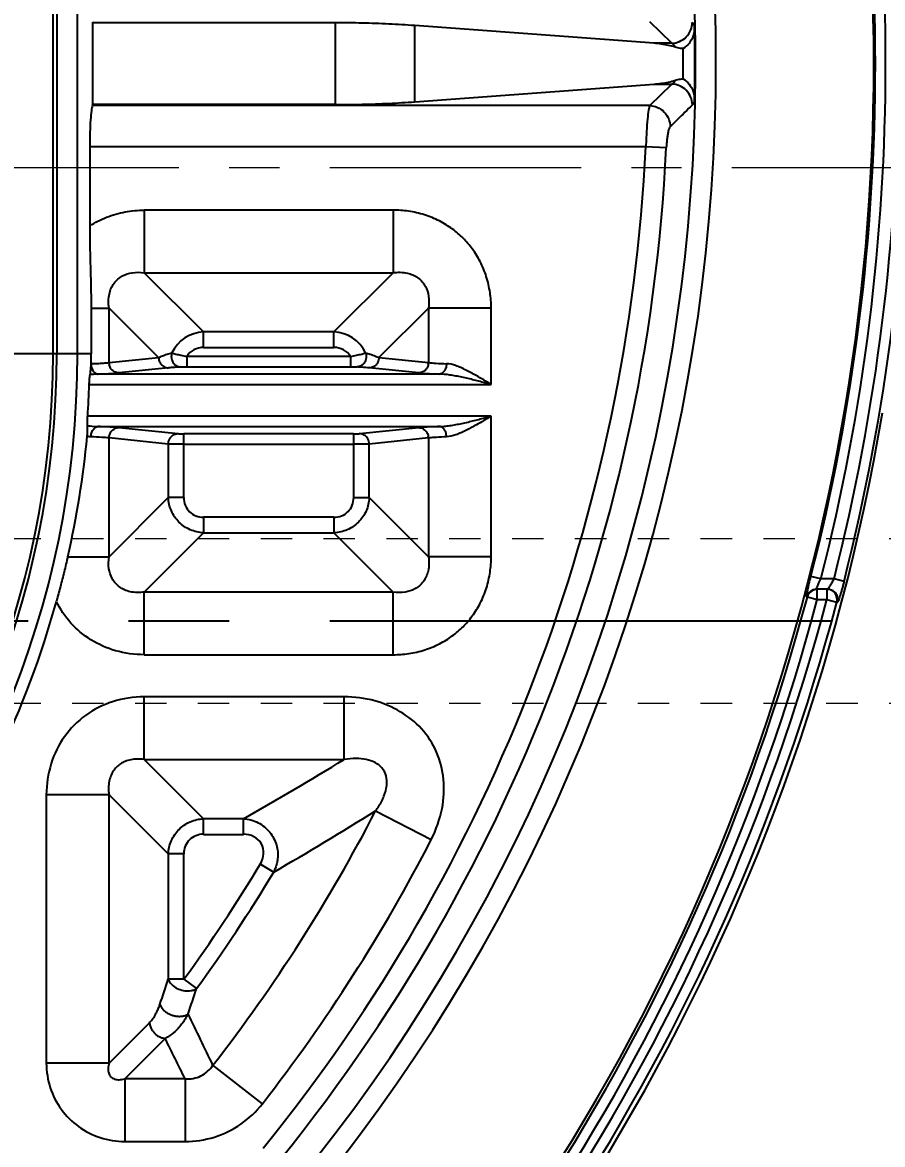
# Model space of a CAD drawing. Header units: millimetres. Extents: x 3054 to 4939, y -1170 to 130.
# Drawn here: x 4551.9 to 4593.7, y -252.5 to -198 of the extents above; entities that cross this region are included whole.
import ezdxf

# ---------------------------------------------------------------- set-up
doc = ezdxf.new("R2010")
doc.units = ezdxf.units.MM
doc.header["$LTSCALE"] = 16.335
doc.header["$PDMODE"] = 3
doc.header["$PDSIZE"] = 0.3125
doc.linetypes.add('CENTER', pattern=[0.6, 0.375, -0.075, 0.075, -0.075])
doc.linetypes.add('HIDDEN', pattern=[0.2, 0.1, -0.1])
doc.layers.get('0').update_dxf_attribs({"linetype": 'CONTINUOUS'})
doc.layers.get('Defpoints').update_dxf_attribs({"linetype": 'CONTINUOUS'})
doc.layers.add('21', color=7, linetype='CONTINUOUS')
doc.layers.add('center', color=1, linetype='CENTER', lineweight=9)
doc.layers.add('cool', color=153, linetype='HIDDEN', lineweight=9)
doc.styles.get("Standard").update_dxf_attribs({"font": 'txt', "width": 0.8})
doc.dimstyles.get("Standard").update_dxf_attribs({"dimtxt": 0.15625, "dimasz": 0.1875, "dimexe": 0.125, "dimexo": 0.0625, "dimtad": 0, "dimtih": 1, "dimtoh": 1, "dimdsep": 46, "dimtxsty": 'Standard', "dimcen": 0.09, "dimadec": 0, "dimazin": 0, "dimtp": 0.01, "dimtm": 0.01, "dimtfac": 1, "dimtofl": 0, "dimtmove": 0, "dimatfit": 3, "dimfxl": 0, "dimtolj": 1, "dimarcsym": 0})

# ---------------------------------------------------------------- blocks, each defined once
blk = doc.blocks.new('*D330')
at = {"color": 4, "lineweight": -2}
blk.add_line((4629.211, -227.077), (4661.185, -227.077), dxfattribs=at)
at = {"layer": 'Defpoints', "color": 0}
for p in [(4492.764, -205.077), (4629.211, -227.077), (4661.185, -227.077)]:
    blk.add_point(p, dxfattribs=at)
at = {"color": 6, "insert": (4668.518, -227.077), "char_height": 5, "attachment_point": 5}
blk.add_mtext('\\A1;22.00', dxfattribs=at)
blk = doc.blocks.new('*D331')
at = {"color": 4, "lineweight": -2}
blk.add_line((4632.838, -262.077), (4661.185, -262.077), dxfattribs=at)
at = {"layer": 'Defpoints', "color": 0}
for p in [(4492.764, -205.077), (4632.838, -262.077), (4661.185, -262.077)]:
    blk.add_point(p, dxfattribs=at)
at = {"color": 6, "insert": (4668.518, -262.077), "char_height": 5, "attachment_point": 5}
blk.add_mtext('\\A1;57.00', dxfattribs=at)
blk = doc.blocks.new('*D332')
at = {"color": 4, "lineweight": -2}
for p, q in [((4553.348, -286.835), (4641.185, -286.835)), ((4641.185, -286.835), (4651.185, -286.865)), ((4651.185, -286.865), (4661.185, -286.865))]:
    blk.add_line(p, q, dxfattribs=at)
at = {"layer": 'Defpoints', "color": 0}
for p in [(4492.764, -205.077), (4553.348, -286.835), (4661.185, -286.865)]:
    blk.add_point(p, dxfattribs=at)
at = {"color": 6, "insert": (4668.518, -286.865), "char_height": 5, "attachment_point": 5}
blk.add_mtext('\\A1;81.76', dxfattribs=at)
blk = doc.blocks.new('*D333')
at = {"color": 4, "lineweight": -2}
blk.add_line((4588.159, -303.077), (4661.185, -303.077), dxfattribs=at)
at = {"layer": 'Defpoints', "color": 0}
for p in [(4492.764, -205.077), (4588.159, -303.077), (4661.185, -303.077)]:
    blk.add_point(p, dxfattribs=at)
at = {"color": 6, "insert": (4668.518, -303.077), "char_height": 5, "attachment_point": 5}
blk.add_mtext('\\A1;98.00', dxfattribs=at)
blk = doc.blocks.new('*D334')
at = {"color": 4, "lineweight": -2}
blk.add_line((4619.098, -323.077), (4661.185, -323.077), dxfattribs=at)
at = {"layer": 'Defpoints', "color": 0}
for p in [(4492.764, -205.077), (4619.098, -323.077), (4661.185, -323.077)]:
    blk.add_point(p, dxfattribs=at)
at = {"color": 6, "insert": (4669.185, -323.077), "char_height": 5, "attachment_point": 5}
blk.add_mtext('\\A1;118.00', dxfattribs=at)
blk = doc.blocks.new('*D336')
at = {"color": 4, "lineweight": -2}
blk.add_line((4621.264, -318.739), (4621.264, -368.573), dxfattribs=at)
at = {"layer": 'Defpoints', "color": 0}
for p in [(4492.764, -205.077), (4621.264, -318.739), (4621.264, -368.573)]:
    blk.add_point(p, dxfattribs=at)
at = {"color": 6, "insert": (4621.264, -377.573), "char_height": 5, "attachment_point": 5, "rotation": 90}
blk.add_mtext('\\A1;128.50', dxfattribs=at)
blk = doc.blocks.new('*D337')
at = {"color": 4, "lineweight": -2}
for p, q in [((4598.716, -49.248), (4598.716, -39.248)), ((4598.263, -59.248), (4598.716, -49.248)), ((4598.263, -198.122), (4598.263, -59.248))]:
    blk.add_line(p, q, dxfattribs=at)
at = {"layer": 'Defpoints', "color": 0}
for p in [(4598.716, -39.248), (4598.263, -198.122), (4492.764, -205.077)]:
    blk.add_point(p, dxfattribs=at)
at = {"color": 6, "insert": (4598.716, -30.581), "char_height": 5, "attachment_point": 5, "rotation": 90}
blk.add_mtext('\\A1;105.50', dxfattribs=at)
blk = doc.blocks.new('*D338')
at = {"color": 4, "lineweight": -2}
blk.add_line((4621.264, -84.428), (4621.264, -39.248), dxfattribs=at)
at = {"layer": 'Defpoints', "color": 0}
for p in [(4621.264, -39.248), (4621.264, -84.428), (4492.764, -205.077)]:
    blk.add_point(p, dxfattribs=at)
at = {"color": 6, "insert": (4621.264, -30.248), "char_height": 5, "attachment_point": 5, "rotation": 90}
blk.add_mtext('\\A1;128.50', dxfattribs=at)
blk = doc.blocks.new('*D325')
at = {"color": 4, "lineweight": -2}
blk.add_line((4624.779, -87.077), (4659.37, -87.077), dxfattribs=at)
at = {"layer": 'Defpoints', "color": 0}
for p in [(4624.779, -87.077), (4659.37, -87.077), (4492.764, -205.077)]:
    blk.add_point(p, dxfattribs=at)
at = {"color": 6, "insert": (4667.37, -87.077), "char_height": 5, "attachment_point": 5}
blk.add_mtext('\\A1;118.00', dxfattribs=at)
blk = doc.blocks.new('*D339')
at = {"color": 4, "lineweight": -2}
blk.add_line((4647.363, -145.076), (4659.37, -145.076), dxfattribs=at)
at = {"layer": 'Defpoints', "color": 0}
for p in [(4647.363, -145.076), (4659.37, -145.076), (4492.764, -205.077)]:
    blk.add_point(p, dxfattribs=at)
at = {"color": 6, "insert": (4666.37, -145.076), "char_height": 5, "attachment_point": 5}
blk.add_mtext('\\A1;60.00', dxfattribs=at)
blk = doc.blocks.new('*D360')
at = {"color": 4, "lineweight": -2}
for p, q in [((4640.417, -200.047), (4650.417, -196.009)), ((4650.417, -196.009), (4660.417, -196.009)), ((4600.07, -200.047), (4640.417, -200.047))]:
    blk.add_line(p, q, dxfattribs=at)
at = {"layer": 'Defpoints', "color": 0}
for p in [(4660.417, -196.009), (4600.07, -200.047), (4492.764, -205.077)]:
    blk.add_point(p, dxfattribs=at)
at = {"color": 6, "insert": (4666.084, -196.009), "char_height": 5, "attachment_point": 5}
blk.add_mtext('\\A1;5.03', dxfattribs=at)
blk = doc.blocks.new('*D361')
at = {"color": 4, "lineweight": -2}
blk.add_line((4652.764, -205.077), (4660.417, -205.077), dxfattribs=at)
at = {"layer": 'Defpoints', "color": 0}
for p in [(4492.764, -205.077), (4652.764, -205.077), (4660.417, -205.077)]:
    blk.add_point(p, dxfattribs=at)
at = {"color": 6, "insert": (4665.417, -205.077), "char_height": 5, "attachment_point": 5}
blk.add_mtext('\\A1;0.00', dxfattribs=at)

msp = doc.modelspace()

# ---------------------------------------------------------------- linework, layer by layer
at = {"color": 6, "linetype": 'Continuous'}
for p, q in [((4553.434, -214.117), (4553.434, -185.977)), ((4553.612, -185.977), (4553.612, -214.117)), ((4554.617, -214.117), (4554.617, -185.977)), ((4555.343, -198.015), (4555.364, -198.062)), ((4567.108, -198.062), (4555.364, -198.062)), ((4555.364, -202.032), (4555.364, -198.062)), ((4567.107, -198.062), (4567.108, -202.032)), ((4583.447, -199.057), (4582.373, -198.015)), ((4570.973, -201.895), (4570.973, -198.199)), ((4582.585, -199.057), (4570.973, -198.199)), ((4583.447, -199.057), (4582.585, -199.057)), ((4570.973, -201.895), (4582.585, -201.037)), ((4582.373, -202.079), (4583.447, -201.037)), ((4582.585, -201.037), (4583.447, -201.037)), ((4555.343, -202.079), (4555.364, -202.032)), ((4582.373, -202.079), (4555.343, -202.079)), ((4567.108, -202.032), (4555.364, -202.032)), ((4555.212, -204.058), (4582.185, -204.058)), ((4555.212, -204.058), (4555.212, -207.91)), ((4582.185, -204.058), (4583.173, -204.106)), ((4569.928, -207.148), (4557.856, -207.148)), ((4557.856, -207.148), (4557.856, -210.189)), ((4569.928, -207.148), (4569.928, -210.189)), ((4557.856, -210.189), (4569.928, -210.189)), ((4557.856, -210.189), (4560.729, -213.062)), ((4567.055, -213.062), (4569.928, -210.189)), ((4555.278, -211.9), (4556.146, -211.9)), ((4555.278, -211.9), (4555.278, -214.117)), ((4556.146, -214.549), (4556.146, -211.9)), ((4558.551, -214.305), (4556.146, -211.9)), ((4571.639, -211.9), (4569.234, -214.305)), ((4574.68, -211.9), (4571.639, -211.9)), ((4571.639, -211.9), (4571.639, -214.549)), ((4574.68, -215.607), (4574.68, -211.9)), ((4567.055, -213.062), (4560.729, -213.062)), ((4560.729, -213.815), (4560.729, -213.062)), ((4567.055, -213.822), (4567.055, -213.062)), ((4560.729, -213.822), (4567.055, -213.822)), ((4555.278, -214.117), (4543.965, -214.117)), ((4556.146, -214.549), (4558.551, -214.305)), ((4567.858, -214.25), (4559.927, -214.25)), ((4559.927, -214.25), (4559.927, -214.753)), ((4567.858, -214.25), (4567.858, -214.753)), ((4569.234, -214.305), (4571.639, -214.549)), ((4559.026, -214.807), (4556.621, -215.051)), ((4559.927, -214.753), (4567.858, -214.753)), ((4571.164, -215.051), (4568.758, -214.807)), ((4572.175, -215.105), (4555.61, -215.105)), ((4555.187, -215.607), (4574.68, -215.607)), ((4574.68, -217.149), (4555.11, -217.149)), ((4574.68, -223.972), (4574.68, -217.149)), ((4555.61, -217.651), (4572.175, -217.651)), ((4556.621, -217.705), (4559.494, -217.996)), ((4568.291, -217.996), (4571.164, -217.705)), ((4559.019, -218.499), (4556.146, -218.207)), ((4556.146, -223.972), (4556.146, -218.207)), ((4568.006, -218.003), (4559.779, -218.003)), ((4559.779, -221.099), (4559.779, -218.003)), ((4568.006, -218.003), (4568.006, -221.099)), ((4571.639, -218.207), (4568.766, -218.499)), ((4571.639, -218.207), (4571.639, -223.972)), ((4559.019, -218.499), (4559.019, -221.099)), ((4559.779, -218.506), (4568.006, -218.506)), ((4568.766, -221.099), (4568.766, -218.499)), ((4556.146, -223.972), (4559.019, -221.099)), ((4559.772, -221.099), (4559.019, -221.099)), ((4568.006, -221.099), (4568.766, -221.099)), ((4568.766, -221.099), (4571.639, -223.972)), ((4567.055, -222.049), (4560.729, -222.049)), ((4560.729, -222.049), (4560.729, -222.809)), ((4567.055, -222.056), (4567.055, -222.809)), ((4560.729, -222.809), (4557.856, -225.682)), ((4560.729, -222.809), (4567.055, -222.809)), ((4569.928, -225.682), (4567.055, -222.809)), ((4554.143, -223.972), (4556.146, -223.972)), ((4574.68, -223.972), (4571.639, -223.972)), ((4590.672, -225.047), (4590.188, -224.923)), ((4591.309, -225.047), (4590.672, -225.047)), ((4591.793, -225.17), (4591.309, -225.047)), ((4569.928, -225.682), (4557.856, -225.682)), ((4557.856, -228.723), (4557.856, -225.682)), ((4569.928, -228.723), (4569.928, -225.682)), ((4589.983, -225.918), (4590.016, -225.918)), ((4590.016, -225.918), (4590.498, -226.047)), ((4590.995, -225.547), (4590.466, -225.547)), ((4590.498, -226.047), (4590.498, -225.547)), ((4590.963, -225.547), (4590.963, -226.047)), ((4590.498, -226.047), (4590.963, -226.047)), ((4590.963, -226.047), (4591.445, -226.175)), ((4557.856, -228.723), (4569.928, -228.723)), ((4567.552, -230.766), (4557.856, -230.766)), ((4557.856, -233.807), (4557.856, -230.766)), ((4567.552, -233.807), (4567.552, -230.766)), ((4557.856, -233.807), (4567.552, -233.807)), ((4557.856, -233.807), (4560.729, -236.68)), ((4556.146, -235.517), (4553.105, -235.517)), ((4553.105, -235.517), (4553.105, -248.54)), ((4559.019, -238.39), (4556.146, -235.517)), ((4556.146, -248.54), (4556.146, -235.517)), ((4562.665, -236.68), (4560.729, -236.68)), ((4560.729, -237.433), (4560.729, -236.68)), ((4562.665, -237.44), (4562.665, -236.68)), ((4569.072, -236.301), (4571.775, -237.695)), ((4560.729, -237.44), (4562.665, -237.44)), ((4559.779, -238.39), (4559.019, -238.39)), ((4559.019, -238.39), (4559.019, -244.467)), ((4559.779, -244.467), (4559.779, -238.39)), ((4563.487, -238.884), (4564.131, -239.27)), ((4559.779, -244.467), (4559.019, -244.467)), ((4559.779, -244.467), (4560.394, -244.915)), ((4556.146, -248.54), (4558.108, -246.578)), ((4558.868, -247.338), (4556.906, -249.3)), ((4556.146, -248.54), (4553.105, -248.54)), ((4563.584, -250.508), (4561.184, -248.64)), ((4559.835, -249.3), (4556.906, -249.3)), ((4556.906, -249.3), (4556.906, -252.341)), ((4559.835, -249.3), (4559.835, -252.341)), ((4556.906, -252.341), (4559.835, -252.341))]:
    msp.add_line(p, q, dxfattribs=at)
for points in [[(4590.175, -225.641), (4590.31, -225.572), (4590.466, -225.547)], [(4590.995, -225.547), (4591.133, -225.566), (4591.26, -225.623)]]:
    msp.add_lwpolyline(points, dxfattribs=at)
for centre, radius, start, end in [((4498.768, -200.047), 86.814, 316.84438, 88.8719), ((4498.768, -200.047), 85.826, 320.71572, 88.869), ((4492.738, -200.047), 100.5, 318.73061, 41.26939), ((4492.738, -200.047), 100.575, 345.67967, 14.32033), ((4492.738, -200.047), 101.074, 345.67967, 14.32033), ((4492.738, -200.047), 101.691, 345.76839, 14.23161), ((4492.738, -200.047), 102.191, 345.76839, 14.23161), ((4498.768, -200.047), 85.795, 358.79854, 1.20148), ((4498.769, -200.047), 85.223, 359.50365, 0.49636), ((4498.768, -200.047), 84.503, 318.59014, 357.24672), ((4498.768, -200.047), 83.513, 320.94649, 357.24672), ((4560.806, -214.851), 1.79, 92.4517, 154.1405), ((4566.979, -214.851), 1.79, 25.8516, 87.5535), ((4509.823, -214.117), 44.794, 270, 360), ((4509.823, -214.117), 43.789, 270, 0), ((4509.823, -214.117), 43.61, 270, 0), ((4513.113, -214.117), 42.165, 359.3402, 0.0002), ((4571.106, -214.543), 0.533, 349.0448, 359.3735), ((4509.823, -214.117), 45.389, 356.1694, 358.1184), ((4492.738, -200.047), 102.331, 308.71229, 350.46832), ((4509.822, -213.801), 45.473, 347.0757, 354.5365), ((4492.738, -200.047), 100.659, 308.87662, 345.10415), ((4590.466, -226.046), 0.499, 90.0275, 165.1765), ((4590.499, -226.046), 0.499, 90.0292, 165.1822), ((4590.962, -226.046), 0.5, 345.1738, 89.9561), ((4509.823, -214.117), 45.389, 334.3656, 344.649), ((4492.738, -200.047), 101.159, 308.82167, 345.10655), ((4492.738, -200.047), 101.607, 308.77954, 345.1738), ((4492.738, -200.047), 102.106, 308.72267, 345.17618), ((4590.993, -226.047), 0.502, 345.2326, 359.9882), ((4476.813, -85.03), 174.265, 299.51501, 301.37912), ((4498.768, -200.047), 79.102, 322.09775, 332.72078), ((4476.822, -88.377), 174.332, 300.05446, 301.94917), ((4498.768, -200.047), 82.142, 322.09776, 332.7208), ((4498.768, -200.047), 75.468, 323.94255, 329.06705), ((4498.768, -200.047), 76.229, 323.94255, 329.0325), ((4406.789, -194.918), 160.09, 341.50875, 341.97046), ((4408.831, -195.093), 159.541, 341.33554, 341.80306), ((4250.383, -397.133), 344.452, 25.53734, 25.99735)]:
    msp.add_arc(centre, radius, start, end, dxfattribs=at)
for points, knots in [([(4570.973, -198.199), (4570.556, -198.168), (4569.707, -198.117), (4568.419, -198.072), (4567.547, -198.062), (4567.108, -198.062)], [0, 0, 0, 0, 0.323991, 0.659267, 1, 1, 1, 1]), ([(4583.447, -199.057), (4583.572, -199.053), (4583.829, -198.989), (4584.165, -198.769), (4584.378, -198.427), (4584.436, -198.169), (4584.436, -198.044)], [0, 0, 0, 0, 0.241537, 0.500008, 0.758474, 1, 1, 1, 1]), ([(4584.436, -198.044), (4584.451, -198.058), (4584.478, -198.095), (4584.513, -198.164), (4584.534, -198.218), (4584.545, -198.248)], [0, 0, 0, 0, 0.256977, 0.589394, 1, 1, 1, 1]), ([(4584.545, -198.248), (4584.548, -198.398), (4584.501, -198.691), (4584.303, -199.063), (4584.1, -199.248), (4583.989, -199.309)], [0, 0, 0, 0, 0.361437, 0.695887, 1, 1, 1, 1]), ([(4583.605, -199.242), (4583.499, -199.209), (4583.279, -199.151), (4582.937, -199.091), (4582.704, -199.066), (4582.585, -199.057)], [0, 0, 0, 0, 0.322111, 0.655648, 1, 1, 1, 1]), ([(4583.605, -199.242), (4583.591, -199.214), (4583.561, -199.163), (4583.509, -199.099), (4583.468, -199.067), (4583.447, -199.057)], [0, 0, 0, 0, 0.385906, 0.714525, 1, 1, 1, 1]), ([(4583.989, -199.309), (4583.947, -199.31), (4583.862, -199.305), (4583.733, -199.28), (4583.648, -199.255), (4583.605, -199.242)], [0, 0, 0, 0, 0.320971, 0.654896, 1, 1, 1, 1]), ([(4582.585, -201.037), (4582.704, -201.028), (4582.937, -201.003), (4583.279, -200.942), (4583.499, -200.885), (4583.605, -200.852)], [0, 0, 0, 0, 0.344347, 0.677882, 1, 1, 1, 1]), ([(4583.447, -201.037), (4583.467, -201.027), (4583.507, -200.997), (4583.56, -200.933), (4583.59, -200.881), (4583.605, -200.852)], [0, 0, 0, 0, 0.27381, 0.598889, 1, 1, 1, 1]), ([(4583.605, -200.852), (4583.648, -200.838), (4583.733, -200.814), (4583.862, -200.789), (4583.947, -200.784), (4583.989, -200.785)], [0, 0, 0, 0, 0.345093, 0.67902, 1, 1, 1, 1]), ([(4583.989, -200.785), (4584.1, -200.845), (4584.303, -201.03), (4584.501, -201.403), (4584.548, -201.695), (4584.545, -201.846)], [0, 0, 0, 0, 0.304139, 0.638471, 1, 1, 1, 1]), ([(4584.437, -202.049), (4584.436, -201.915), (4584.379, -201.651), (4584.154, -201.321), (4583.831, -201.099), (4583.574, -201.041), (4583.447, -201.037)], [0, 0, 0, 0, 0.258995, 0.506379, 0.754087, 1, 1, 1, 1]), ([(4567.108, -202.032), (4567.547, -202.032), (4568.419, -202.021), (4569.707, -201.976), (4570.556, -201.925), (4570.973, -201.895)], [0, 0, 0, 0, 0.340733, 0.67601, 1, 1, 1, 1]), ([(4584.545, -201.846), (4584.534, -201.876), (4584.513, -201.929), (4584.478, -201.998), (4584.451, -202.035), (4584.436, -202.049)], [0, 0, 0, 0, 0.410541, 0.74296, 1, 1, 1, 1]), ([(4555.343, -202.079), (4555.309, -202.153), (4555.282, -202.389), (4555.24, -202.817), (4555.218, -203.399), (4555.212, -203.83), (4555.212, -204.058)], [0, 0, 0, 0, 0.123093, 0.350113, 0.654609, 1, 1, 1, 1]), ([(4582.373, -202.079), (4582.338, -202.145), (4582.304, -202.368), (4582.251, -202.782), (4582.211, -203.372), (4582.192, -203.815), (4582.185, -204.058)], [0, 0, 0, 0, 0.113394, 0.330397, 0.63413, 1, 1, 1, 1]), ([(4582.373, -202.079), (4582.499, -202.083), (4582.758, -202.148), (4583.096, -202.372), (4583.307, -202.718), (4583.363, -202.979), (4583.362, -203.104)], [0, 0, 0, 0, 0.24142, 0.500004, 0.758586, 1, 1, 1, 1]), ([(4584.437, -202.049), (4584.318, -202.168), (4584.081, -202.403), (4583.719, -202.751), (4583.482, -202.986), (4583.363, -203.104)], [0, 0, 0, 0, 0.33403, 0.665469, 1, 1, 1, 1]), ([(4583.362, -203.104), (4583.34, -203.132), (4583.302, -203.206), (4583.266, -203.343), (4583.232, -203.52), (4583.204, -203.71), (4583.188, -203.91), (4583.178, -204.037), (4583.173, -204.106)], [0, 0, 0, 0, 0.102811, 0.238979, 0.413887, 0.62805, 0.797793, 1, 1, 1, 1]), ([(4555.212, -207.91), (4555.469, -207.747), (4556.025, -207.468), (4556.921, -207.211), (4557.546, -207.15), (4557.856, -207.148)], [0, 0, 0, 0, 0.32753, 0.665577, 1, 1, 1, 1]), ([(4574.68, -211.9), (4574.68, -211.647), (4574.642, -211.129), (4574.467, -210.368), (4574.173, -209.657), (4573.788, -209.033), (4573.331, -208.499), (4572.795, -208.04), (4572.165, -207.651), (4571.448, -207.358), (4570.689, -207.185), (4570.176, -207.148), (4569.928, -207.148)], [0, 0, 0, 0, 0.101243, 0.207278, 0.311362, 0.408018, 0.499665, 0.591828, 0.689541, 0.794718, 0.900878, 1, 1, 1, 1]), ([(4555.212, -207.91), (4555.212, -208.303), (4555.219, -209.042), (4555.245, -210.088), (4555.271, -211.024), (4555.278, -211.616), (4555.278, -211.9)], [0, 0, 0, 0, 0.295746, 0.555336, 0.78657, 1, 1, 1, 1]), ([(4556.146, -211.9), (4556.113, -211.672), (4556.112, -211.245), (4556.354, -210.678), (4556.773, -210.317), (4557.299, -210.153), (4557.664, -210.161), (4557.856, -210.189)], [0, 0, 0, 0, 0.24002, 0.434939, 0.625378, 0.797411, 1, 1, 1, 1]), ([(4569.928, -210.189), (4570.156, -210.157), (4570.583, -210.156), (4571.15, -210.397), (4571.511, -210.817), (4571.675, -211.343), (4571.667, -211.708), (4571.639, -211.9)], [0, 0, 0, 0, 0.240002, 0.434919, 0.625361, 0.797412, 1, 1, 1, 1]), ([(4558.551, -214.305), (4558.614, -214.276), (4558.748, -214.219), (4558.963, -214.141), (4559.116, -214.093), (4559.195, -214.07)], [0, 0, 0, 0, 0.303273, 0.637578, 1, 1, 1, 1]), ([(4558.551, -214.305), (4558.551, -214.326), (4558.556, -214.387), (4558.575, -214.466), (4558.607, -214.538), (4558.634, -214.586), (4558.666, -214.63), (4558.718, -214.687), (4558.798, -214.749), (4558.909, -214.796), (4558.989, -214.807), (4559.026, -214.807)], [0, 0, 0, 0, 0.08078, 0.241816, 0.316734, 0.387448, 0.457812, 0.531616, 0.687973, 0.853268, 1, 1, 1, 1]), ([(4559.196, -214.07), (4559.186, -214.1), (4559.17, -214.163), (4559.165, -214.243), (4559.169, -214.308), (4559.176, -214.355), (4559.186, -214.4), (4559.206, -214.461), (4559.242, -214.536), (4559.302, -214.617), (4559.377, -214.683), (4559.463, -214.731), (4559.544, -214.754), (4559.594, -214.759), (4559.613, -214.759)], [0, 0, 0, 0, 0.100666, 0.20811, 0.259677, 0.309421, 0.359035, 0.410198, 0.515969, 0.624295, 0.73243, 0.837945, 0.939112, 1, 1, 1, 1]), ([(4559.2, -214.072), (4559.259, -214.1), (4559.405, -214.14), (4559.646, -214.194), (4559.825, -214.228), (4559.92, -214.248)], [0, 0, 0, 0, 0.261788, 0.608203, 1, 1, 1, 1]), ([(4567.865, -214.248), (4567.96, -214.228), (4568.139, -214.194), (4568.38, -214.14), (4568.526, -214.1), (4568.584, -214.072)], [0, 0, 0, 0, 0.391842, 0.738265, 1, 1, 1, 1]), ([(4568.589, -214.07), (4568.599, -214.1), (4568.615, -214.163), (4568.62, -214.244), (4568.616, -214.308), (4568.609, -214.355), (4568.598, -214.4), (4568.579, -214.461), (4568.543, -214.536), (4568.483, -214.617), (4568.408, -214.683), (4568.321, -214.731), (4568.241, -214.754), (4568.191, -214.759), (4568.172, -214.759)], [0, 0, 0, 0, 0.100656, 0.208101, 0.259669, 0.309414, 0.359029, 0.410192, 0.515965, 0.624293, 0.732431, 0.83795, 0.939123, 1, 1, 1, 1]), ([(4568.59, -214.07), (4568.665, -214.093), (4568.826, -214.143), (4569.041, -214.22), (4569.179, -214.28), (4569.234, -214.305)], [0, 0, 0, 0, 0.342419, 0.737013, 1, 1, 1, 1]), ([(4569.234, -214.305), (4569.233, -214.326), (4569.229, -214.387), (4569.21, -214.466), (4569.178, -214.538), (4569.151, -214.586), (4569.118, -214.63), (4569.067, -214.687), (4568.987, -214.749), (4568.875, -214.796), (4568.796, -214.807), (4568.758, -214.807)], [0, 0, 0, 0, 0.080831, 0.241878, 0.3168, 0.387517, 0.457884, 0.531694, 0.688068, 0.853387, 1, 1, 1, 1]), ([(4555.227, -215.134), (4555.237, -215.091), (4555.253, -214.987), (4555.27, -214.81), (4555.275, -214.676), (4555.276, -214.603)], [0, 0, 0, 0, 0.248928, 0.589661, 1, 1, 1, 1]), ([(4555.275, -214.603), (4555.298, -214.602), (4555.425, -214.597), (4555.648, -214.587), (4555.915, -214.571), (4556.078, -214.557), (4556.146, -214.549)], [0, 0, 0, 0, 0.080496, 0.436654, 0.765935, 1, 1, 1, 1]), ([(4555.275, -214.603), (4555.276, -214.687), (4555.305, -214.847), (4555.42, -215.04), (4555.551, -215.103), (4555.61, -215.105)], [0, 0, 0, 0, 0.387361, 0.730206, 1, 1, 1, 1]), ([(4555.61, -215.105), (4555.75, -215.1), (4556.004, -215.091), (4556.341, -215.074), (4556.538, -215.06), (4556.621, -215.051)], [0, 0, 0, 0, 0.416429, 0.752814, 1, 1, 1, 1]), ([(4556.146, -214.549), (4556.146, -214.56), (4556.146, -214.581), (4556.15, -214.613), (4556.153, -214.634), (4556.155, -214.644)], [0, 0, 0, 0, 0.333168, 0.666333, 1, 1, 1, 1]), ([(4556.621, -215.051), (4556.603, -215.051), (4556.548, -215.047), (4556.458, -215.024), (4556.378, -214.98), (4556.323, -214.937), (4556.286, -214.903), (4556.253, -214.864), (4556.213, -214.805), (4556.177, -214.732), (4556.16, -214.67), (4556.155, -214.644)], [0, 0, 0, 0, 0.079971, 0.248941, 0.410415, 0.48751, 0.561701, 0.636303, 0.71469, 0.881525, 1, 1, 1, 1]), ([(4559.613, -214.759), (4559.559, -214.762), (4559.422, -214.772), (4559.226, -214.788), (4559.085, -214.801), (4559.026, -214.807)], [0, 0, 0, 0, 0.273704, 0.701376, 1, 1, 1, 1]), ([(4559.613, -214.759), (4559.637, -214.757), (4559.697, -214.755), (4559.801, -214.753), (4559.882, -214.753), (4559.927, -214.753)], [0, 0, 0, 0, 0.230545, 0.570764, 1, 1, 1, 1]), ([(4567.858, -214.753), (4567.903, -214.753), (4567.983, -214.753), (4568.088, -214.755), (4568.148, -214.757), (4568.172, -214.759)], [0, 0, 0, 0, 0.42972, 0.769833, 1, 1, 1, 1]), ([(4568.758, -214.807), (4568.647, -214.796), (4568.452, -214.779), (4568.256, -214.765), (4568.172, -214.759)], [0, 0, 0, 0, 0.568827, 1, 1, 1, 1]), ([(4571.629, -214.644), (4571.618, -214.7), (4571.576, -214.809), (4571.438, -214.984), (4571.269, -215.05), (4571.164, -215.051)], [0, 0, 0, 0, 0.257823, 0.520709, 1, 1, 1, 1]), ([(4571.164, -215.051), (4571.247, -215.06), (4571.443, -215.074), (4571.78, -215.091), (4572.035, -215.1), (4572.175, -215.105)], [0, 0, 0, 0, 0.246982, 0.583297, 1, 1, 1, 1]), ([(4571.639, -214.549), (4571.756, -214.563), (4572.048, -214.583), (4572.34, -214.596), (4572.514, -214.603)], [0, 0, 0, 0, 0.405317, 1, 1, 1, 1]), ([(4572.514, -214.603), (4572.513, -214.621), (4572.51, -214.678), (4572.495, -214.769), (4572.465, -214.855), (4572.436, -214.915), (4572.412, -214.953), (4572.386, -214.988), (4572.348, -215.03), (4572.292, -215.074), (4572.227, -215.1), (4572.187, -215.104), (4572.175, -215.105)], [0, 0, 0, 0, 0.081855, 0.258737, 0.419628, 0.492485, 0.559889, 0.624854, 0.690046, 0.818939, 0.944551, 1, 1, 1, 1]), ([(4574.68, -215.607), (4574.44, -215.461), (4574.038, -215.218), (4573.463, -214.91), (4572.992, -214.684), (4572.663, -214.611), (4572.514, -214.603)], [0, 0, 0, 0, 0.350171, 0.585482, 0.813171, 1, 1, 1, 1]), ([(4555.187, -215.607), (4555.19, -215.54), (4555.195, -215.418), (4555.208, -215.26), (4555.218, -215.169), (4555.227, -215.134)], [0, 0, 0, 0, 0.422567, 0.772911, 1, 1, 1, 1]), ([(4555.61, -215.105), (4555.546, -215.106), (4555.418, -215.113), (4555.29, -215.126), (4555.227, -215.134)], [0, 0, 0, 0, 0.498672, 1, 1, 1, 1]), ([(4574.68, -215.607), (4574.579, -215.581), (4574.38, -215.529), (4574.08, -215.452), (4573.783, -215.378), (4573.486, -215.307), (4573.19, -215.242), (4572.899, -215.185), (4572.617, -215.14), (4572.377, -215.113), (4572.231, -215.106), (4572.175, -215.105)], [0, 0, 0, 0, 0.121485, 0.242126, 0.362036, 0.481341, 0.600003, 0.716514, 0.828718, 0.935105, 1, 1, 1, 1]), ([(4555.101, -217.605), (4555.097, -217.568), (4555.096, -217.478), (4555.1, -217.326), (4555.106, -217.211), (4555.11, -217.149)], [0, 0, 0, 0, 0.243746, 0.591697, 1, 1, 1, 1]), ([(4572.175, -217.651), (4572.23, -217.65), (4572.376, -217.643), (4572.617, -217.616), (4572.899, -217.571), (4573.19, -217.514), (4573.485, -217.449), (4573.782, -217.378), (4574.08, -217.304), (4574.379, -217.227), (4574.579, -217.175), (4574.68, -217.149)], [0, 0, 0, 0, 0.064898, 0.17129, 0.283498, 0.40001, 0.518673, 0.637977, 0.757885, 0.878521, 1, 1, 1, 1]), ([(4574.68, -217.149), (4574.442, -217.292), (4574.049, -217.527), (4573.483, -217.837), (4573.008, -218.062), (4572.669, -218.141), (4572.514, -218.153)], [0, 0, 0, 0, 0.345956, 0.571511, 0.805533, 1, 1, 1, 1]), ([(4555.088, -218.131), (4555.095, -218.062), (4555.104, -217.933), (4555.108, -217.757), (4555.105, -217.65), (4555.101, -217.605)], [0, 0, 0, 0, 0.391304, 0.738438, 1, 1, 1, 1]), ([(4555.101, -217.605), (4555.144, -217.611), (4555.313, -217.634), (4555.483, -217.649), (4555.609, -217.651)], [0, 0, 0, 0, 0.258115, 1, 1, 1, 1]), ([(4555.271, -218.153), (4555.272, -218.092), (4555.292, -217.969), (4555.371, -217.768), (4555.516, -217.655), (4555.61, -217.651)], [0, 0, 0, 0, 0.285515, 0.567603, 1, 1, 1, 1]), ([(4556.621, -217.705), (4556.538, -217.697), (4556.341, -217.682), (4556.004, -217.665), (4555.75, -217.656), (4555.61, -217.651)], [0, 0, 0, 0, 0.247178, 0.583554, 1, 1, 1, 1]), ([(4556.155, -218.112), (4556.166, -218.056), (4556.209, -217.947), (4556.347, -217.772), (4556.515, -217.706), (4556.621, -217.705)], [0, 0, 0, 0, 0.257825, 0.520711, 1, 1, 1, 1]), ([(4572.175, -217.651), (4572.035, -217.656), (4571.78, -217.665), (4571.443, -217.682), (4571.247, -217.697), (4571.164, -217.705)], [0, 0, 0, 0, 0.416643, 0.753002, 1, 1, 1, 1]), ([(4571.164, -217.705), (4571.182, -217.705), (4571.237, -217.709), (4571.326, -217.732), (4571.407, -217.776), (4571.462, -217.819), (4571.498, -217.854), (4571.531, -217.892), (4571.572, -217.951), (4571.607, -218.024), (4571.624, -218.086), (4571.629, -218.112)], [0, 0, 0, 0, 0.079979, 0.248954, 0.410434, 0.487532, 0.561726, 0.63633, 0.714719, 0.88156, 1, 1, 1, 1]), ([(4572.514, -218.153), (4572.513, -218.135), (4572.51, -218.077), (4572.494, -217.984), (4572.464, -217.898), (4572.434, -217.839), (4572.411, -217.8), (4572.384, -217.765), (4572.346, -217.723), (4572.289, -217.68), (4572.225, -217.656), (4572.186, -217.652), (4572.175, -217.651)], [0, 0, 0, 0, 0.085409, 0.26294, 0.424213, 0.497163, 0.564604, 0.629583, 0.694794, 0.823757, 0.949582, 1, 1, 1, 1]), ([(4555.271, -218.153), (4555.251, -218.153), (4555.211, -218.15), (4555.15, -218.143), (4555.109, -218.135), (4555.088, -218.131)], [0, 0, 0, 0, 0.320018, 0.653165, 1, 1, 1, 1]), ([(4556.146, -218.207), (4556.028, -218.193), (4555.736, -218.173), (4555.445, -218.16), (4555.271, -218.153)], [0, 0, 0, 0, 0.405523, 1, 1, 1, 1]), ([(4556.146, -218.207), (4556.146, -218.196), (4556.146, -218.175), (4556.15, -218.143), (4556.153, -218.122), (4556.155, -218.112)], [0, 0, 0, 0, 0.3332, 0.666344, 1, 1, 1, 1]), ([(4559.019, -218.499), (4559.02, -218.413), (4559.064, -218.24), (4559.243, -218.048), (4559.412, -217.997), (4559.494, -217.996)], [0, 0, 0, 0, 0.340895, 0.67491, 1, 1, 1, 1]), ([(4559.494, -217.996), (4559.515, -217.998), (4559.568, -218.001), (4559.663, -218.003), (4559.737, -218.003), (4559.779, -218.003)], [0, 0, 0, 0, 0.218656, 0.559103, 1, 1, 1, 1]), ([(4568.006, -218.003), (4568.046, -218.003), (4568.118, -218.003), (4568.213, -218.001), (4568.268, -217.999), (4568.291, -217.996)], [0, 0, 0, 0, 0.418518, 0.764617, 1, 1, 1, 1]), ([(4568.766, -218.499), (4568.765, -218.413), (4568.72, -218.24), (4568.542, -218.048), (4568.373, -217.997), (4568.291, -217.996)], [0, 0, 0, 0, 0.340642, 0.673146, 1, 1, 1, 1]), ([(4571.639, -218.207), (4571.639, -218.196), (4571.638, -218.175), (4571.635, -218.143), (4571.631, -218.122), (4571.629, -218.112)], [0, 0, 0, 0, 0.333078, 0.666157, 1, 1, 1, 1]), ([(4572.514, -218.153), (4572.474, -218.155), (4572.271, -218.163), (4571.979, -218.177), (4571.727, -218.197), (4571.639, -218.207)], [0, 0, 0, 0, 0.134299, 0.697009, 1, 1, 1, 1]), ([(4559.779, -218.506), (4559.672, -218.507), (4559.475, -218.508), (4559.221, -218.505), (4559.075, -218.502), (4559.019, -218.499)], [0, 0, 0, 0, 0.423984, 0.776998, 1, 1, 1, 1]), ([(4568.766, -218.499), (4568.71, -218.502), (4568.564, -218.505), (4568.311, -218.508), (4568.113, -218.507), (4568.006, -218.506)], [0, 0, 0, 0, 0.222217, 0.574911, 1, 1, 1, 1]), ([(4560.729, -222.809), (4560.507, -222.8), (4560.065, -222.697), (4559.508, -222.317), (4559.13, -221.76), (4559.028, -221.32), (4559.019, -221.099)], [0, 0, 0, 0, 0.252533, 0.50094, 0.748906, 1, 1, 1, 1]), ([(4568.766, -221.099), (4568.756, -221.321), (4568.654, -221.763), (4568.274, -222.32), (4567.716, -222.698), (4567.276, -222.8), (4567.055, -222.809)], [0, 0, 0, 0, 0.252533, 0.50094, 0.748906, 1, 1, 1, 1]), ([(4554.143, -223.974), (4554.087, -224.216), (4553.972, -224.698), (4553.787, -225.417), (4553.658, -225.895), (4553.593, -226.132)], [0, 0, 0, 0, 0.334437, 0.66784, 1, 1, 1, 1]), ([(4557.856, -225.682), (4557.629, -225.715), (4557.201, -225.716), (4556.634, -225.474), (4556.274, -225.055), (4556.11, -224.529), (4556.118, -224.164), (4556.146, -223.972)], [0, 0, 0, 0, 0.240015, 0.434935, 0.625375, 0.797409, 1, 1, 1, 1]), ([(4569.928, -228.723), (4570.181, -228.723), (4570.699, -228.686), (4571.46, -228.51), (4572.171, -228.217), (4572.795, -227.831), (4573.329, -227.374), (4573.788, -226.839), (4574.177, -226.209), (4574.471, -225.492), (4574.643, -224.733), (4574.68, -224.219), (4574.68, -223.972)], [0, 0, 0, 0, 0.101243, 0.207278, 0.311362, 0.408018, 0.499665, 0.591828, 0.689541, 0.794718, 0.900878, 1, 1, 1, 1]), ([(4571.639, -223.972), (4571.671, -224.199), (4571.672, -224.627), (4571.431, -225.194), (4571.011, -225.554), (4570.485, -225.718), (4570.12, -225.71), (4569.928, -225.682)], [0, 0, 0, 0, 0.240015, 0.434935, 0.625375, 0.797409, 1, 1, 1, 1]), ([(4589.983, -225.918), (4589.981, -225.918), (4589.977, -225.909), (4589.978, -225.884), (4589.984, -225.824), (4590.001, -225.733), (4590.025, -225.61), (4590.057, -225.463), (4590.111, -225.231), (4590.156, -225.049), (4590.188, -224.923)], [0, 0, 0, 0, 0.006669, 0.022147, 0.081404, 0.175275, 0.299175, 0.448372, 0.618098, 1, 1, 1, 1]), ([(4590.466, -225.547), (4590.443, -225.547), (4590.519, -225.401), (4590.544, -225.287), (4590.627, -225.125), (4590.672, -225.047)], [0, 0, 0, 0, 0.12529, 0.502346, 1, 1, 1, 1]), ([(4590.995, -225.547), (4591.002, -225.547), (4591.018, -225.53), (4591.042, -225.502), (4591.076, -225.454), (4591.115, -225.393), (4591.16, -225.319), (4591.227, -225.203), (4591.276, -225.111), (4591.309, -225.047)], [0, 0, 0, 0, 0.033177, 0.100368, 0.198666, 0.323749, 0.471059, 0.635969, 1, 1, 1, 1]), ([(4591.793, -225.17), (4591.776, -225.235), (4591.743, -225.363), (4591.692, -225.548), (4591.644, -225.716), (4591.599, -225.865), (4591.559, -225.988), (4591.529, -226.073), (4591.508, -226.125), (4591.496, -226.151), (4591.488, -226.166), (4591.481, -226.175), (4591.478, -226.175)], [0, 0, 0, 0, 0.19269, 0.375302, 0.543164, 0.691609, 0.815975, 0.911631, 0.947275, 0.974077, 0.991602, 1, 1, 1, 1]), ([(4591.495, -226.047), (4591.495, -225.981), (4591.464, -225.848), (4591.322, -225.627), (4591.119, -225.547), (4590.995, -225.547)], [0, 0, 0, 0, 0.254315, 0.518222, 1, 1, 1, 1]), ([(4557.856, -228.723), (4557.387, -228.723), (4556.475, -228.596), (4555.247, -228.055), (4554.245, -227.23), (4553.778, -226.513), (4553.593, -226.133)], [0, 0, 0, 0, 0.268128, 0.518409, 0.758306, 1, 1, 1, 1]), ([(4557.856, -230.766), (4557.338, -230.775), (4556.323, -230.917), (4554.965, -231.6), (4553.92, -232.655), (4553.253, -234.005), (4553.113, -235.007), (4553.105, -235.517)], [0, 0, 0, 0, 0.208483, 0.404843, 0.600094, 0.795029, 1, 1, 1, 1]), ([(4571.775, -237.695), (4572.006, -237.212), (4572.363, -236.259), (4572.433, -234.781), (4572.105, -233.426), (4571.358, -232.274), (4570.294, -231.432), (4569.002, -230.886), (4568.05, -230.777), (4567.552, -230.766)], [0, 0, 0, 0, 0.162504, 0.304475, 0.442763, 0.579288, 0.712903, 0.848756, 1, 1, 1, 1]), ([(4557.856, -233.807), (4557.742, -233.79), (4557.522, -233.775), (4557.209, -233.806), (4556.934, -233.886), (4556.699, -234.009), (4556.503, -234.17), (4556.344, -234.367), (4556.223, -234.602), (4556.144, -234.876), (4556.114, -235.186), (4556.129, -235.404), (4556.146, -235.517)], [0, 0, 0, 0, 0.119678, 0.228044, 0.32566, 0.415442, 0.501402, 0.587489, 0.677275, 0.774244, 0.88138, 1, 1, 1, 1]), ([(4569.482, -235.59), (4569.548, -235.424), (4569.637, -235.095), (4569.619, -234.604), (4569.41, -234.197), (4569.05, -233.933), (4568.615, -233.788), (4568.105, -233.739), (4567.746, -233.774), (4567.553, -233.807)], [0, 0, 0, 0, 0.158587, 0.29758, 0.425017, 0.549053, 0.683176, 0.82641, 1, 1, 1, 1]), ([(4569.073, -236.301), (4569.13, -236.226), (4569.236, -236.073), (4569.374, -235.835), (4569.449, -235.672), (4569.482, -235.59)], [0, 0, 0, 0, 0.344653, 0.678987, 1, 1, 1, 1]), ([(4559.019, -238.39), (4559.028, -238.168), (4559.131, -237.726), (4559.511, -237.169), (4560.068, -236.791), (4560.508, -236.689), (4560.729, -236.68)], [0, 0, 0, 0, 0.252536, 0.500941, 0.748907, 1, 1, 1, 1]), ([(4562.664, -236.68), (4562.909, -236.696), (4563.395, -236.829), (4563.971, -237.29), (4564.306, -237.929), (4564.347, -238.402), (4564.322, -238.632)], [0, 0, 0, 0, 0.258961, 0.514036, 0.756502, 1, 1, 1, 1]), ([(4564.322, -238.632), (4564.314, -238.705), (4564.29, -238.851), (4564.225, -239.066), (4564.165, -239.203), (4564.131, -239.27)], [0, 0, 0, 0, 0.329767, 0.662276, 1, 1, 1, 1]), ([(4559.019, -244.467), (4559.046, -244.551), (4559.152, -244.713), (4559.383, -244.891), (4559.663, -245.007), (4559.865, -245.036), (4559.964, -245.036)], [0, 0, 0, 0, 0.228352, 0.481105, 0.744057, 1, 1, 1, 1]), ([(4559.964, -245.036), (4560.018, -245.036), (4560.123, -245.027), (4560.27, -244.987), (4560.356, -244.942), (4560.394, -244.915)], [0, 0, 0, 0, 0.36, 0.694121, 1, 1, 1, 1]), ([(4558.108, -246.578), (4558.121, -246.564), (4558.156, -246.527), (4558.213, -246.461), (4558.28, -246.373), (4558.352, -246.264), (4558.429, -246.13), (4558.512, -245.963), (4558.573, -245.813), (4558.606, -245.717), (4558.615, -245.692)], [0, 0, 0, 0, 0.056621, 0.148085, 0.254374, 0.379376, 0.527888, 0.706104, 0.922623, 1, 1, 1, 1]), ([(4558.615, -245.692), (4558.617, -245.7), (4558.635, -245.753), (4558.687, -245.85), (4558.788, -245.968), (4558.914, -246.071), (4559.031, -246.139), (4559.129, -246.183), (4559.202, -246.21), (4559.276, -246.232), (4559.38, -246.256), (4559.475, -246.267), (4559.543, -246.269), (4559.557, -246.269)], [0, 0, 0, 0, 0.020882, 0.143773, 0.277696, 0.417739, 0.557489, 0.625353, 0.690991, 0.756629, 0.824491, 0.964232, 1, 1, 1, 1]), ([(4558.108, -246.578), (4558.109, -246.588), (4558.117, -246.656), (4558.15, -246.781), (4558.23, -246.94), (4558.337, -247.077), (4558.445, -247.17), (4558.535, -247.228), (4558.603, -247.264), (4558.674, -247.294), (4558.762, -247.321), (4558.827, -247.334), (4558.868, -247.338)], [0, 0, 0, 0, 0.026687, 0.177791, 0.331625, 0.483202, 0.62785, 0.696498, 0.762222, 0.827521, 0.894843, 1, 1, 1, 1]), ([(4559.982, -246.15), (4559.895, -246.327), (4559.691, -246.649), (4559.315, -247.056), (4559.021, -247.259), (4558.868, -247.338)], [0, 0, 0, 0, 0.358358, 0.68691, 1, 1, 1, 1]), ([(4559.557, -246.269), (4559.598, -246.268), (4559.691, -246.263), (4559.838, -246.23), (4559.936, -246.182), (4559.982, -246.15)], [0, 0, 0, 0, 0.273319, 0.624028, 1, 1, 1, 1]), ([(4553.105, -248.54), (4553.111, -248.943), (4553.23, -249.746), (4553.786, -250.818), (4554.631, -251.662), (4555.702, -252.216), (4556.503, -252.335), (4556.906, -252.341)], [0, 0, 0, 0, 0.203555, 0.401999, 0.598657, 0.796886, 1, 1, 1, 1]), ([(4556.146, -248.54), (4556.134, -248.583), (4556.114, -248.668), (4556.101, -248.794), (4556.105, -248.913), (4556.127, -249.022), (4556.169, -249.121), (4556.232, -249.205), (4556.315, -249.271), (4556.415, -249.316), (4556.526, -249.34), (4556.647, -249.345), (4556.775, -249.332), (4556.862, -249.312), (4556.906, -249.3)], [0, 0, 0, 0, 0.096239, 0.185649, 0.269316, 0.348021, 0.422242, 0.495485, 0.56993, 0.645966, 0.726082, 0.811192, 0.902123, 1, 1, 1, 1]), ([(4559.835, -249.3), (4560.093, -249.322), (4560.634, -249.225), (4561.043, -248.858), (4561.184, -248.64)], [0, 0, 0, 0, 0.500002, 1, 1, 1, 1]), ([(4559.835, -252.341), (4560.315, -252.341), (4561.276, -252.196), (4562.583, -251.557), (4563.288, -250.887), (4563.584, -250.508)], [0, 0, 0, 0, 0.334759, 0.664989, 1, 1, 1, 1])]:
    msp.add_open_spline(points, degree=3, knots=knots, dxfattribs=at)
for points in [[(4560.729, -213.815), (4560.405, -213.815), (4560.09, -213.979), (4559.92, -214.248)], [(4567.865, -214.248), (4567.695, -213.979), (4567.38, -213.815), (4567.055, -213.815)], [(4559.772, -221.099), (4559.772, -221.354), (4559.97, -221.859), (4560.474, -222.056), (4560.729, -222.056)], [(4567.055, -222.056), (4567.31, -222.056), (4567.815, -221.858), (4568.013, -221.354), (4568.013, -221.099)], [(4591.445, -226.175), (4591.456, -226.175), (4591.464, -226.188), (4591.474, -226.188)], [(4560.729, -237.433), (4560.474, -237.433), (4559.97, -237.631), (4559.772, -238.135), (4559.772, -238.39)], [(4563.487, -238.884), (4563.671, -238.578), (4563.735, -237.784), (4563.021, -237.431), (4562.665, -237.43)], [(4559.835, -249.3), (4559.674, -248.972), (4559.35, -248.319), (4559.03, -247.664), (4558.868, -247.338)]]:
    msp.add_open_spline(points, degree=3, dxfattribs=at)
at = {"layer": '21', "color": 1, "linetype": 'CENTER', "ltscale": 3.980655}
msp.add_line((4332.764, -227.077), (4652.764, -227.077), dxfattribs=at)
at = {"layer": 'center', "color": 1, "linetype": 'CENTER', "ltscale": 1.990328}
msp.add_line((4332.764, -205.077), (4652.764, -205.077), dxfattribs=at)
at = {"layer": 'cool', "ltscale": 0.932966}
for p, q in [((4347.094, -223.077), (4638.434, -223.077)), ((4347.094, -231.077), (4638.434, -231.077))]:
    msp.add_line(p, q, dxfattribs=at)

# ---------------------------------------------------------------- dimensions: what is measured, and where the dimension line sits
for feature_location, offset, dtype, origin, picture, middle in [((4621.264, -84.428), (0, 45.181), 1, (4492.764, -205.077), '*D338', (4621.264, -30.248)), ((4598.263, -198.122), (0.452, 158.874), 1, (4492.764, -205.077), '*D337', (4598.716, -30.581)), ((4624.779, -87.077), (34.59, 0), 0, (4492.764, -205.077), '*D325', (4667.37, -87.077)), ((4647.363, -145.076), (12.007, 0), 0, (4492.764, -205.077), '*D339', (4666.37, -145.076)), ((4600.07, -200.047), (60.348, 4.038), 0, (4492.764, -205.077), '*D360', (4666.084, -196.009)), ((4652.764246672, -205.077175397), (7.653216964, 0), 0, (4492.764246662, -205.077175397), '*D361', (4665.417463636, -205.077175397)), ((4629.211, -227.077), (31.974, 0), 0, (4492.764, -205.077), '*D330', (4668.518, -227.077)), ((4632.838, -262.077), (28.346, 0), 0, (4492.764, -205.077), '*D331', (4668.518, -262.077)), ((4553.348, -286.835), (107.837, -0.03), 0, (4492.764, -205.077), '*D332', (4668.518, -286.865)), ((4588.159, -303.077), (73.026, 0), 0, (4492.764, -205.077), '*D333', (4668.518, -303.077)), ((4619.098, -323.077), (42.087, 0), 0, (4492.764, -205.077), '*D334', (4669.185, -323.077)), ((4621.264, -318.739), (0, -49.834), 1, (4492.764, -205.077), '*D336', (4621.264, -377.573))]:
    dim = msp.add_ordinate_dim(feature_location=feature_location, offset=offset, dtype=dtype, origin=origin, dimstyle='Standard', override={"dimtxt": 5, "dimasz": 5, "dimexe": 0, "dimexo": 0, "dimgap": 0, "dimtih": 0, "dimtoh": 0, "dimzin": 0, "dimcen": 0, "dimclrd": 4, "dimclre": 4, "dimclrt": 6, "dimadec": 2, "dimtp": 0, "dimtm": 0, "dimtzin": 0})
    dim.commit()
    dim.dimension.update_dxf_attribs({"geometry": picture, "text_midpoint": middle})

doc.saveas('drawing.dxf')
